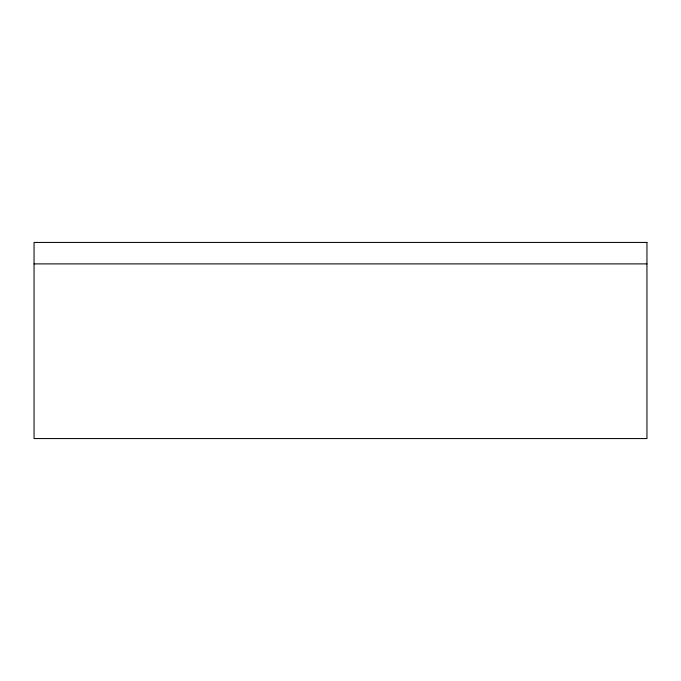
<?xml version="1.0" encoding="UTF-8"?>
<svg xmlns="http://www.w3.org/2000/svg" width="681" height="681" viewBox="0 0 681 681"><rect width="100%" height="100%" fill="white"/><g stroke="black" fill="none" stroke-linecap="round" stroke-linejoin="round"><path stroke-width="1.02" d="M34.05 263.887L646.95 263.887M646.95 242.436L34.05 242.436L34.05 438.564L646.95 438.564L646.95 242.436"/></g></svg>
